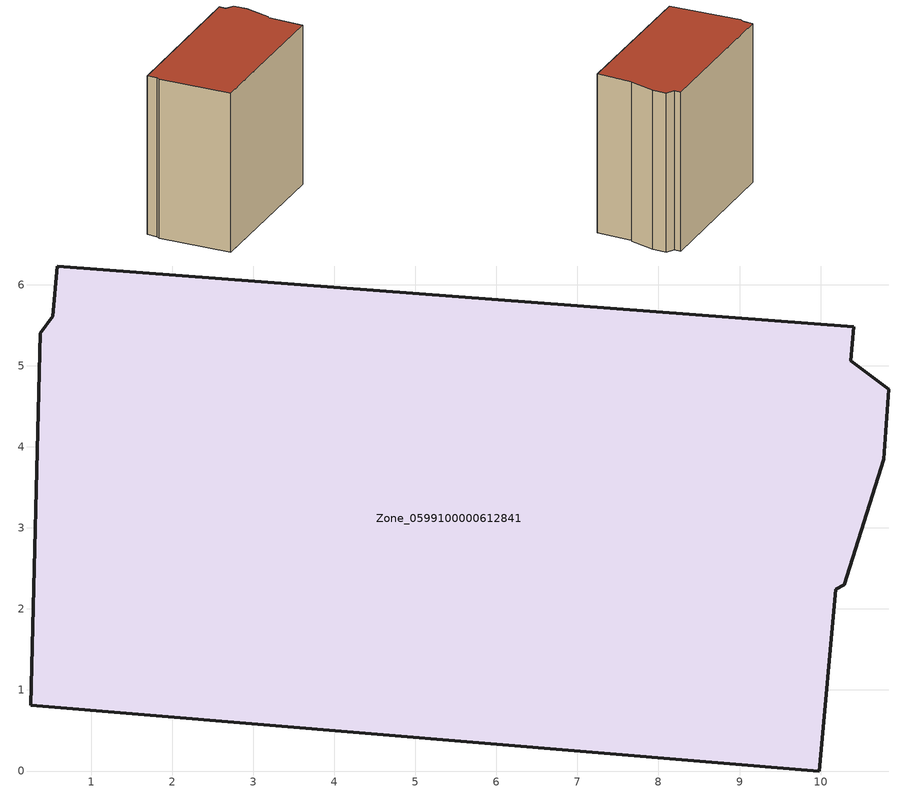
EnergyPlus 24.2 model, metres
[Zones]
Zone_0599100000612841
 floor ground (C_G): 0.53,5.61 0.58,6.23 10.41,5.48 10.37,5.06 10.84,4.71 10.78,3.85 10.29,2.3 10.19,2.24 9.98,0 0.26,0.81 0.37,5.4 z2.7
 wall outside (C_F): 10.29,2.3 10.78,3.85 10.84,4.71 10.37,5.06 10.41,5.48 0.58,6.23 0.53,5.61 0.37,5.4 0.26,0.81 9.98,0 10.19,2.24 10.29,2.3 z2.7:13.33
 roof outside (C_R): 0.53,5.61 0.37,5.4 0.26,0.81 9.98,0 10.19,2.24 10.29,2.3 10.78,3.85 10.84,4.71 10.37,5.06 10.41,5.48 0.58,6.23 z13.33
[BUILDING]
Pand.0599100000612841: North Axis=0; Terrain=City; Loads Convergence Tolerance Value=0.04; Temperature Convergence Tolerance Value=0.4; Solar Distribution=FullExterior; Maximum Number of Warmup Days=25; Minimum Number of Warmup Days=1
[Site:Location]
Rotterdam.The.Hague.AP_ZH_NLD Design_Conditions: Latitude=51.96; Longitude=4.45; Time Zone=1; Elevation=-4.5
[SITE:GROUNDTEMPERATURE:BUILDINGSURFACE]
18, 18, 18, 18, 18, 18, 18, 18, 18, 18, 18, 18
[MATERIAL] Thermal Absorptance=0.9; Solar Absorptance=0.7; Visible Absorptance=0.7
Name | Roughness | Thickness | Conductivity | Density | Specific Heat
G.TI.1946 | MediumSmooth | 0.15 | 1 | 540 | 1210
F.TI.1946 | Rough | 0.3 | 0.857143 | 1920 | 840
R.TI.1946 | MediumRough | 0.2 | 0.1 | 1500 | 1000
[CONSTRUCTION]
C_G: G.TI.1946
C_F: F.TI.1946
C_R: R.TI.1946
[ZONE]
Zone_0599100000612841: Type=1; Multiplier=1; Ceiling Height=Autocalculate; Volume=Autocalculate; Floor Area=autocalculate; Part of Total Floor Area=Yes
[ZONEINFILTRATION:DESIGNFLOWRATE]
Infil_Zone_0599100000612841: Zone or ZoneList or Space or SpaceList=Zone_0599100000612841; Schedule=AlwaysOn; Design Flow Rate Calculation Method=Flow/Area; Flow Rate per Floor Area=0.003; Constant Term Coefficient=1; Temperature Term Coefficient=0; Velocity Term Coefficient=0; Velocity Squared Term Coefficient=0
[HVACTEMPLATE:ZONE:IDEALLOADSAIRSYSTEM]
Zone_0599100000612841: Maximum Heating Supply Air Temperature=50; Minimum Cooling Supply Air Temperature=13; Maximum Heating Supply Air Humidity Ratio=0.0156; Minimum Cooling Supply Air Humidity Ratio=0.0077; Heating Limit=NoLimit; Cooling Limit=NoLimit; Dehumidification Control Type=ConstantSensibleHeatRatio; Cooling Sensible Heat Ratio=0.7; Dehumidification Setpoint=60; Humidification Control Type=None; Humidification Setpoint=30; Outdoor Air Method=None; Outdoor Air Flow Rate per Person=0.00944; Outdoor Air Flow Rate per Zone Floor Area=0; Outdoor Air Flow Rate per Zone=0; Demand Controlled Ventilation Type=None; Outdoor Air Economizer Type=NoEconomizer; Heat Recovery Type=None; Sensible Heat Recovery Effectiveness=0.7; Latent Heat Recovery Effectiveness=0.65
[ZONECONTROL:THERMOSTAT]
ThermostatControl_Zone_0599100000612841: Zone or ZoneList=Zone_0599100000612841; Control Type Schedule=DualSetpointControlType; Control 1=Thermostat_Zone_0599100000612841; Temperature Difference Between Cutout And Setpoint=0
[THERMOSTATSETPOINT:DUALSETPOINT]
Thermostat_Zone_0599100000612841: Heating Setpoint Temperature Schedule=HeatingSetpoint_Zone_0599100000612841; Cooling Setpoint Temperature Schedule=CoolingSetpoint_Zone_0599100000612841
[SCHEDULE:COMPACT]
HeatingSetpoint_Zone_0599100000612841: Through: 12/31, For: AllDays, Until: 24:00, 21
CoolingSetpoint_Zone_0599100000612841: Through: 12/31, For: AllDays, Until: 24:00, 24
DualSetpointControlType: Through: 12/31, For: AllDays, Until: 24:00, 4
AlwaysOn: Through: 12/31, For: AllDays, Until: 24:00, 1
